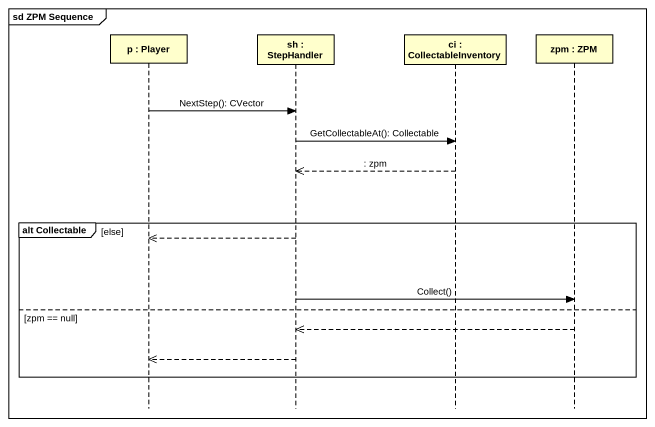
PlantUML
@startuml
mainframe sd ZPM Sequence
hide footbox
participant "p : Player" as p_Player
participant "sh : StepHandler" as sh_StepHandler
participant "ci : CollectableInventory" as ci_CollectableInventory
participant "zpm : ZPM" as zpm_ZPM

p_Player -> sh_StepHandler : NextStep(): CVector
sh_StepHandler -> ci_CollectableInventory : GetCollectableAt(): Collectable
ci_CollectableInventory -->> sh_StepHandler : : zpm
group alt Collectable [else]
  sh_StepHandler -->> p_Player
  sh_StepHandler -> zpm_ZPM : Collect()
else zpm == null
  zpm_ZPM -->> sh_StepHandler
  sh_StepHandler -->> p_Player
end
@enduml
